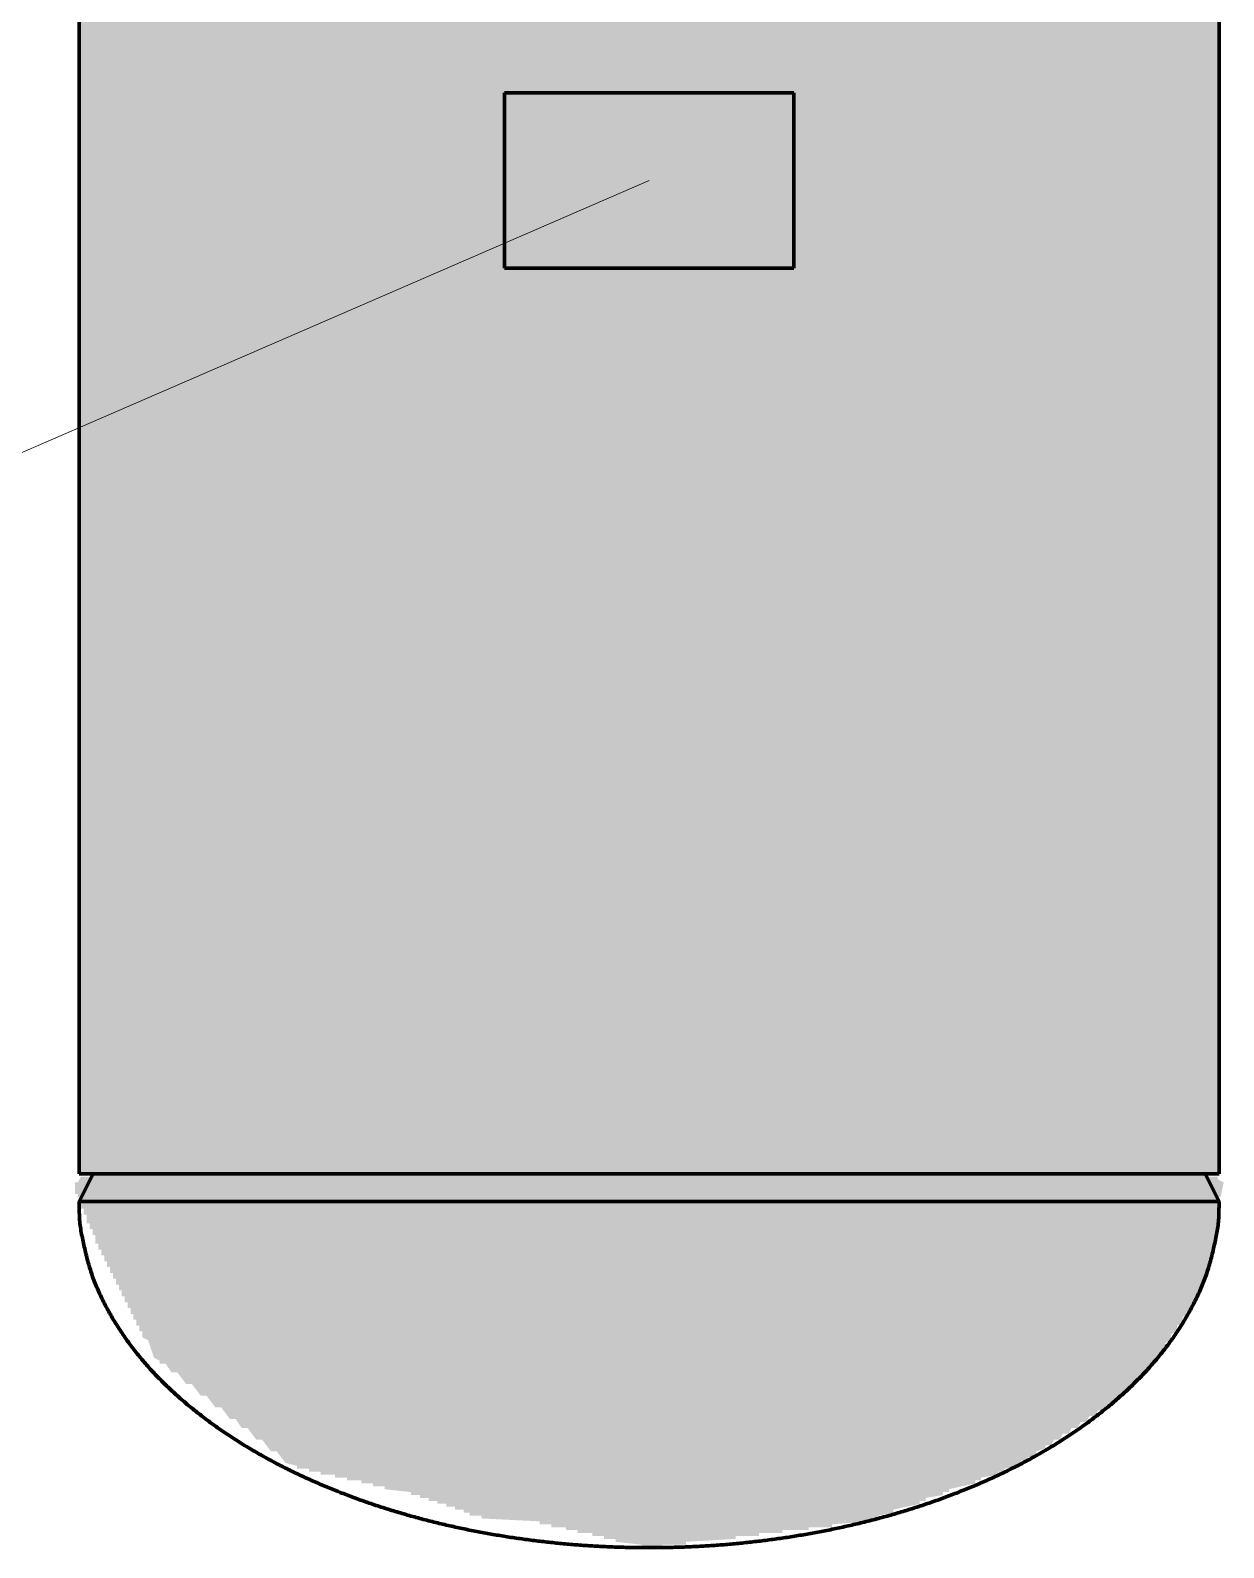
# Model space of a CAD drawing. Header units: millimetres. Extents: x 0 to 1554, y 0 to 420.
# Drawn here: x 1199.8 to 1240.7, y 78 to 129.9 of the extents above; entities that cross this region are included whole.
import ezdxf

# ---------------------------------------------------------------- set-up
doc = ezdxf.new("R2010")
doc.units = ezdxf.units.MM
for name, color, linetype, lineweight in [('01-VISIBLE', 7, 'CONTINUOUS', 70), ('08-FINA', 5, 'CONTINUOUS', 18), ('13-GRAFICA', 30, 'CONTINUOUS', 18)]:
    doc.layers.add(name, color=color, linetype=linetype, lineweight=lineweight)

msp = doc.modelspace()

# ---------------------------------------------------------------- hatches: boundary and pattern name
at = {"layer": '08-FINA'}
h = msp.add_hatch(color=7, dxfattribs=at)
h.dxf.hatch_style = 1
h.paths.add_polyline_path([(1221, 124.79), (1218.548, 124.161), (1218.866, 123.427)])
at = {"layer": '13-GRAFICA', "true_color": 0xb21820}
h = msp.add_hatch(color=7, dxfattribs=at)
h.dxf.hatch_style = 1
h.paths.add_polyline_path([(1201.457, 158.8), (1216.057, 158.8), (1216.057, 127.8), (1216.057, 121.8), (1216.057, 90.8), (1201.457, 90.8)])
h = msp.add_hatch(color=7, dxfattribs=at)
h.dxf.hatch_style = 1
h.paths.add_polyline_path([(1225.957, 158.8), (1225.957, 127.8), (1221.158, 127.8), (1221.158, 158.7), (1220.858, 158.7), (1220.858, 127.8), (1216.057, 127.8), (1216.057, 158.8)])
h = msp.add_hatch(color=7, dxfattribs=at)
h.dxf.hatch_style = 1
h.paths.add_polyline_path([(1221.158, 158.7), (1221.158, 127.8), (1220.858, 127.8), (1220.858, 158.7)])
h = msp.add_hatch(color=7, dxfattribs=at)
h.dxf.hatch_style = 1
h.paths.add_polyline_path([(1240.457, 158.8), (1240.457, 90.8), (1225.957, 90.8), (1225.957, 121.8), (1225.957, 127.8), (1225.957, 158.8)])
at = {"layer": '13-GRAFICA', "true_color": 0xffffff}
h = msp.add_hatch(color=7, dxfattribs=at)
h.dxf.hatch_style = 1
h.paths.add_polyline_path([(1216.057, 121.8), (1216.057, 127.8), (1225.957, 127.8), (1225.957, 121.8)])
at = {"layer": '13-GRAFICA', "true_color": 0xc81e2d}
h = msp.add_hatch(color=7, dxfattribs=at)
h.dxf.hatch_style = 1
h.paths.add_polyline_path([(1225.957, 126.9), (1216.057, 126.9), (1216.057, 127.8), (1225.957, 127.8)])
at = {"layer": '13-GRAFICA', "true_color": 0xb21820}
h = msp.add_hatch(color=7, dxfattribs=at)
h.dxf.hatch_style = 1
h.paths.add_polyline_path([(1216.057, 90.8), (1216.057, 121.8), (1220.858, 121.8), (1220.858, 90.9), (1221.158, 90.9), (1221.158, 121.8), (1225.957, 121.8), (1225.957, 90.8)])
h = msp.add_hatch(color=7, dxfattribs=at)
h.dxf.hatch_style = 1
h.paths.add_polyline_path([(1221.158, 121.8), (1221.158, 90.9), (1220.858, 90.9), (1220.858, 121.8)])
h = msp.add_hatch(color=7, dxfattribs=at)
h.dxf.hatch_style = 1
h.paths.add_polyline_path([(1201.457, 90.1), (1201.358, 90.1), (1201.358, 90.5), (1201.457, 90.5), (1201.557, 90.7), (1240.457, 90.7), (1240.457, 90.6), (1240.658, 90.5), (1240.557, 90), (1201.457, 90)])
h = msp.add_hatch(color=7, dxfattribs=at)
h.dxf.hatch_style = 1
h.paths.add_polyline_path([(1240.057, 90.8), (1240.057, 90.7), (1201.957, 90.7), (1201.957, 90.8)])
h = msp.add_hatch(color=7, dxfattribs=at)
h.dxf.hatch_style = 1
h.paths.add_polyline_path([(1219.858, 78.2), (1219.858, 78.3), (1219.457, 78.3), (1219.457, 78.4), (1219.057, 78.4), (1219.057, 78.5), (1218.557, 78.5), (1218.557, 78.6), (1218.158, 78.6), (1218.158, 78.7), (1217.658, 78.7), (1217.658, 78.8), (1217.257, 78.8), (1217.257, 78.9), (1215.257, 79), (1215.257, 79.1), (1214.858, 79.1), (1214.858, 79.2), (1214.658, 79.2), (1214.658, 79.3), (1214.358, 79.3), (1214.358, 79.4), (1214.057, 79.4), (1214.057, 79.5), (1213.757, 79.5), (1213.757, 79.6), (1213.457, 79.6), (1213.457, 79.7), (1213.158, 79.7), (1213.158, 79.8), (1212.858, 79.8), (1212.858, 79.9), (1211.957, 80), (1211.957, 80.1), (1211.557, 80.1), (1211.557, 80.2), (1211.158, 80.2), (1211.158, 80.3), (1210.658, 80.3), (1210.658, 80.4), (1210.257, 80.4), (1210.257, 80.5), (1209.757, 80.5), (1209.757, 80.6), (1209.358, 80.6), (1209.358, 80.7), (1208.957, 80.7), (1208.957, 80.8), (1208.557, 80.9), (1208.257, 81.3), (1208.057, 81.3), (1207.757, 81.7), (1207.557, 81.7), (1207.257, 82.1), (1207.057, 82.1), (1206.858, 82.4), (1206.658, 82.4), (1206.358, 82.8), (1206.158, 82.8), (1205.858, 83.2), (1205.658, 83.2), (1205.358, 83.6), (1205.158, 83.6), (1204.858, 84), (1204.658, 84), (1204.457, 84.3), (1204.257, 84.3), (1204.257, 84.4), (1204.057, 84.5), (1203.858, 85.1), (1203.658, 85.2), (1203.658, 85.4), (1203.557, 85.4), (1203.557, 85.6), (1203.457, 85.6), (1203.457, 85.8), (1203.358, 85.8), (1203.358, 86), (1203.257, 86), (1203.257, 86.2), (1203.158, 86.2), (1203.158, 86.4), (1203.057, 86.4), (1203.057, 86.6), (1202.957, 86.6), (1202.957, 86.8), (1202.858, 86.8), (1202.858, 87), (1202.757, 87), (1202.757, 87.2), (1202.658, 87.2), (1202.658, 87.4), (1202.557, 87.4), (1202.557, 87.6), (1202.457, 87.6), (1202.457, 87.8), (1202.358, 87.8), (1202.358, 88), (1202.257, 88), (1202.257, 88.2), (1202.158, 88.2), (1202.158, 88.4), (1202.057, 88.4), (1202.057, 88.7), (1201.957, 88.7), (1201.957, 88.9), (1201.858, 88.9), (1201.858, 89.1), (1201.757, 89.1), (1201.757, 89.4), (1201.658, 89.4), (1201.658, 89.6), (1201.557, 89.6), (1201.457, 89.9), (1201.557, 89.9), (1201.557, 90), (1240.457, 90), (1240.457, 88.7), (1240.358, 88.7), (1240.358, 88.2), (1240.257, 88.2), (1240.257, 87.9), (1240.158, 87.9), (1239.957, 87), (1239.858, 87), (1239.858, 86.8), (1239.757, 86.8), (1239.658, 86.3), (1239.457, 86.2), (1239.457, 86), (1239.257, 85.9), (1239.257, 85.7), (1239.057, 85.6), (1239.057, 85.4), (1238.858, 85.3), (1238.858, 85.1), (1238.658, 85), (1238.658, 84.8), (1238.457, 84.7), (1238.457, 84.5), (1238.358, 84.5), (1236.858, 82.9), (1236.658, 82.9), (1236.557, 82.7), (1236.358, 82.7), (1236.257, 82.5), (1236.057, 82.5), (1235.957, 82.3), (1235.757, 82.3), (1235.658, 82.1), (1235.457, 82.1), (1235.358, 81.9), (1235.158, 81.9), (1235.057, 81.7), (1234.858, 81.7), (1234.757, 81.5), (1234.557, 81.5), (1234.557, 81.4), (1234.257, 81.3), (1234.158, 81.1), (1233.957, 81.1), (1233.957, 81), (1233.757, 81), (1233.658, 80.8), (1233.158, 80.7), (1233.158, 80.6), (1232.957, 80.6), (1232.957, 80.5), (1232.358, 80.4), (1232.358, 80.3), (1232.158, 80.3), (1232.158, 80.2), (1231.257, 80), (1231.257, 79.9), (1231.057, 79.9), (1231.057, 79.8), (1230.457, 79.7), (1230.457, 79.6), (1230.257, 79.6), (1230.257, 79.5), (1229.358, 79.3), (1229.358, 79.2), (1228.858, 79.1), (1228.858, 79), (1228.557, 79), (1228.557, 78.9), (1227.257, 78.8), (1227.257, 78.7), (1226.457, 78.7), (1226.457, 78.6), (1225.557, 78.6), (1225.557, 78.5), (1224.757, 78.5), (1224.757, 78.4), (1223.957, 78.4), (1223.957, 78.3), (1222.257, 78.2), (1222.257, 78.1), (1221.457, 78.1), (1221.457, 78), (1220.757, 78), (1220.757, 78.1)])

# ---------------------------------------------------------------- linework, layer by layer
at = {"layer": '01-VISIBLE'}
for p, q in [((1201.5, 90.79), (1201.5, 158.79)), ((1240.5, 90.79), (1240.5, 158.79)), ((1216.047, 121.79), (1216.047, 127.79)), ((1225.953, 121.79), (1225.953, 127.79)), ((1201.975, 90.79), (1201.5, 89.84)), ((1240.5, 89.84), (1240.025, 90.79))]:
    msp.add_line(p, q, dxfattribs=at)
for points in [[(1216.047, 127.79), (1216.087, 127.79), (1216.127, 127.79), (1216.167, 127.79), (1216.207, 127.79), (1216.248, 127.79), (1216.288, 127.79), (1216.328, 127.79), (1216.368, 127.79), (1216.408, 127.79), (1216.448, 127.79), (1216.488, 127.79), (1216.528, 127.79), (1216.568, 127.79), (1216.608, 127.79), (1216.649, 127.79), (1216.689, 127.79), (1216.729, 127.79), (1216.769, 127.79), (1216.809, 127.79), (1216.849, 127.79), (1216.889, 127.79), (1216.929, 127.79), (1216.969, 127.79), (1217.01, 127.79), (1217.05, 127.79), (1217.09, 127.79), (1217.13, 127.79), (1217.17, 127.79), (1217.21, 127.79), (1217.25, 127.79), (1217.29, 127.79), (1217.33, 127.79), (1217.37, 127.79), (1217.411, 127.79), (1217.451, 127.79), (1217.491, 127.79), (1217.531, 127.79), (1217.571, 127.79), (1217.611, 127.79), (1217.651, 127.79), (1217.691, 127.79), (1217.731, 127.79), (1217.772, 127.79), (1217.812, 127.79), (1217.852, 127.79), (1217.892, 127.79), (1217.932, 127.79), (1217.972, 127.79), (1218.012, 127.79), (1218.052, 127.79), (1218.092, 127.79), (1218.132, 127.79), (1218.173, 127.79), (1218.213, 127.79), (1218.253, 127.79), (1218.293, 127.79), (1218.333, 127.79), (1218.373, 127.79), (1218.413, 127.79), (1218.453, 127.79), (1218.493, 127.79), (1218.534, 127.79), (1218.574, 127.79), (1218.614, 127.79), (1218.654, 127.79), (1218.694, 127.79), (1218.734, 127.79), (1218.774, 127.79), (1218.814, 127.79), (1218.854, 127.79), (1218.894, 127.79), (1218.935, 127.79), (1218.975, 127.79), (1219.015, 127.79), (1219.055, 127.79), (1219.095, 127.79), (1219.135, 127.79), (1219.175, 127.79), (1219.215, 127.79), (1219.255, 127.79), (1219.296, 127.79), (1219.336, 127.79), (1219.376, 127.79), (1219.416, 127.79), (1219.456, 127.79), (1219.496, 127.79), (1219.536, 127.79), (1219.576, 127.79), (1219.616, 127.79), (1219.656, 127.79), (1219.697, 127.79), (1219.737, 127.79), (1219.777, 127.79), (1219.817, 127.79), (1219.857, 127.79), (1219.897, 127.79), (1219.937, 127.79), (1219.977, 127.79), (1220.017, 127.79), (1220.058, 127.79), (1220.098, 127.79), (1220.138, 127.79), (1220.178, 127.79), (1220.218, 127.79), (1220.258, 127.79), (1220.298, 127.79), (1220.338, 127.79), (1220.378, 127.79), (1220.418, 127.79), (1220.459, 127.79), (1220.499, 127.79), (1220.539, 127.79), (1220.579, 127.79), (1220.619, 127.79), (1220.659, 127.79), (1220.699, 127.79), (1220.739, 127.79), (1220.779, 127.79), (1220.82, 127.79), (1220.86, 127.79), (1220.9, 127.79), (1220.94, 127.79), (1220.98, 127.79), (1221.02, 127.79), (1221.06, 127.79), (1221.1, 127.79), (1221.14, 127.79), (1221.18, 127.79), (1221.221, 127.79), (1221.261, 127.79), (1221.301, 127.79), (1221.341, 127.79), (1221.381, 127.79), (1221.421, 127.79), (1221.461, 127.79), (1221.501, 127.79), (1221.541, 127.79), (1221.582, 127.79), (1221.622, 127.79), (1221.662, 127.79), (1221.702, 127.79), (1221.742, 127.79), (1221.782, 127.79), (1221.822, 127.79), (1221.862, 127.79), (1221.902, 127.79), (1221.942, 127.79), (1221.983, 127.79), (1222.023, 127.79), (1222.063, 127.79), (1222.103, 127.79), (1222.143, 127.79), (1222.183, 127.79), (1222.223, 127.79), (1222.263, 127.79), (1222.303, 127.79), (1222.344, 127.79), (1222.384, 127.79), (1222.424, 127.79), (1222.464, 127.79), (1222.504, 127.79), (1222.544, 127.79), (1222.584, 127.79), (1222.624, 127.79), (1222.664, 127.79), (1222.704, 127.79), (1222.745, 127.79), (1222.785, 127.79), (1222.825, 127.79), (1222.865, 127.79), (1222.905, 127.79), (1222.945, 127.79), (1222.985, 127.79), (1223.025, 127.79), (1223.065, 127.79), (1223.106, 127.79), (1223.146, 127.79), (1223.186, 127.79), (1223.226, 127.79), (1223.266, 127.79), (1223.306, 127.79), (1223.346, 127.79), (1223.386, 127.79), (1223.426, 127.79), (1223.466, 127.79), (1223.507, 127.79), (1223.547, 127.79), (1223.587, 127.79), (1223.627, 127.79), (1223.667, 127.79), (1223.707, 127.79), (1223.747, 127.79), (1223.787, 127.79), (1223.827, 127.79), (1223.868, 127.79), (1223.908, 127.79), (1223.948, 127.79), (1223.988, 127.79), (1224.028, 127.79), (1224.068, 127.79), (1224.108, 127.79), (1224.148, 127.79), (1224.188, 127.79), (1224.228, 127.79), (1224.269, 127.79), (1224.309, 127.79), (1224.349, 127.79), (1224.389, 127.79), (1224.429, 127.79), (1224.469, 127.79), (1224.509, 127.79), (1224.549, 127.79), (1224.589, 127.79), (1224.63, 127.79), (1224.67, 127.79), (1224.71, 127.79), (1224.75, 127.79), (1224.79, 127.79), (1224.83, 127.79), (1224.87, 127.79), (1224.91, 127.79), (1224.95, 127.79), (1224.99, 127.79), (1225.031, 127.79), (1225.071, 127.79), (1225.111, 127.79), (1225.151, 127.79), (1225.191, 127.79), (1225.231, 127.79), (1225.271, 127.79), (1225.311, 127.79), (1225.351, 127.79), (1225.392, 127.79), (1225.432, 127.79), (1225.472, 127.79), (1225.512, 127.79), (1225.552, 127.79), (1225.592, 127.79), (1225.632, 127.79), (1225.672, 127.79), (1225.712, 127.79), (1225.752, 127.79), (1225.793, 127.79), (1225.833, 127.79), (1225.873, 127.79), (1225.913, 127.79), (1225.953, 127.79)], [(1216.047, 121.79), (1216.087, 121.79), (1216.127, 121.79), (1216.167, 121.79), (1216.207, 121.79), (1216.248, 121.79), (1216.288, 121.79), (1216.328, 121.79), (1216.368, 121.79), (1216.408, 121.79), (1216.448, 121.79), (1216.488, 121.79), (1216.528, 121.79), (1216.568, 121.79), (1216.608, 121.79), (1216.649, 121.79), (1216.689, 121.79), (1216.729, 121.79), (1216.769, 121.79), (1216.809, 121.79), (1216.849, 121.79), (1216.889, 121.79), (1216.929, 121.79), (1216.969, 121.79), (1217.01, 121.79), (1217.05, 121.79), (1217.09, 121.79), (1217.13, 121.79), (1217.17, 121.79), (1217.21, 121.79), (1217.25, 121.79), (1217.29, 121.79), (1217.33, 121.79), (1217.37, 121.79), (1217.411, 121.79), (1217.451, 121.79), (1217.491, 121.79), (1217.531, 121.79), (1217.571, 121.79), (1217.611, 121.79), (1217.651, 121.79), (1217.691, 121.79), (1217.731, 121.79), (1217.772, 121.79), (1217.812, 121.79), (1217.852, 121.79), (1217.892, 121.79), (1217.932, 121.79), (1217.972, 121.79), (1218.012, 121.79), (1218.052, 121.79), (1218.092, 121.79), (1218.132, 121.79), (1218.173, 121.79), (1218.213, 121.79), (1218.253, 121.79), (1218.293, 121.79), (1218.333, 121.79), (1218.373, 121.79), (1218.413, 121.79), (1218.453, 121.79), (1218.493, 121.79), (1218.534, 121.79), (1218.574, 121.79), (1218.614, 121.79), (1218.654, 121.79), (1218.694, 121.79), (1218.734, 121.79), (1218.774, 121.79), (1218.814, 121.79), (1218.854, 121.79), (1218.894, 121.79), (1218.935, 121.79), (1218.975, 121.79), (1219.015, 121.79), (1219.055, 121.79), (1219.095, 121.79), (1219.135, 121.79), (1219.175, 121.79), (1219.215, 121.79), (1219.255, 121.79), (1219.296, 121.79), (1219.336, 121.79), (1219.376, 121.79), (1219.416, 121.79), (1219.456, 121.79), (1219.496, 121.79), (1219.536, 121.79), (1219.576, 121.79), (1219.616, 121.79), (1219.656, 121.79), (1219.697, 121.79), (1219.737, 121.79), (1219.777, 121.79), (1219.817, 121.79), (1219.857, 121.79), (1219.897, 121.79), (1219.937, 121.79), (1219.977, 121.79), (1220.017, 121.79), (1220.058, 121.79), (1220.098, 121.79), (1220.138, 121.79), (1220.178, 121.79), (1220.218, 121.79), (1220.258, 121.79), (1220.298, 121.79), (1220.338, 121.79), (1220.378, 121.79), (1220.418, 121.79), (1220.459, 121.79), (1220.499, 121.79), (1220.539, 121.79), (1220.579, 121.79), (1220.619, 121.79), (1220.659, 121.79), (1220.699, 121.79), (1220.739, 121.79), (1220.779, 121.79), (1220.82, 121.79), (1220.86, 121.79), (1220.9, 121.79), (1220.94, 121.79), (1220.98, 121.79), (1221.02, 121.79), (1221.06, 121.79), (1221.1, 121.79), (1221.14, 121.79), (1221.18, 121.79), (1221.221, 121.79), (1221.261, 121.79), (1221.301, 121.79), (1221.341, 121.79), (1221.381, 121.79), (1221.421, 121.79), (1221.461, 121.79), (1221.501, 121.79), (1221.541, 121.79), (1221.582, 121.79), (1221.622, 121.79), (1221.662, 121.79), (1221.702, 121.79), (1221.742, 121.79), (1221.782, 121.79), (1221.822, 121.79), (1221.862, 121.79), (1221.902, 121.79), (1221.942, 121.79), (1221.983, 121.79), (1222.023, 121.79), (1222.063, 121.79), (1222.103, 121.79), (1222.143, 121.79), (1222.183, 121.79), (1222.223, 121.79), (1222.263, 121.79), (1222.303, 121.79), (1222.344, 121.79), (1222.384, 121.79), (1222.424, 121.79), (1222.464, 121.79), (1222.504, 121.79), (1222.544, 121.79), (1222.584, 121.79), (1222.624, 121.79), (1222.664, 121.79), (1222.704, 121.79), (1222.745, 121.79), (1222.785, 121.79), (1222.825, 121.79), (1222.865, 121.79), (1222.905, 121.79), (1222.945, 121.79), (1222.985, 121.79), (1223.025, 121.79), (1223.065, 121.79), (1223.106, 121.79), (1223.146, 121.79), (1223.186, 121.79), (1223.226, 121.79), (1223.266, 121.79), (1223.306, 121.79), (1223.346, 121.79), (1223.386, 121.79), (1223.426, 121.79), (1223.466, 121.79), (1223.507, 121.79), (1223.547, 121.79), (1223.587, 121.79), (1223.627, 121.79), (1223.667, 121.79), (1223.707, 121.79), (1223.747, 121.79), (1223.787, 121.79), (1223.827, 121.79), (1223.868, 121.79), (1223.908, 121.79), (1223.948, 121.79), (1223.988, 121.79), (1224.028, 121.79), (1224.068, 121.79), (1224.108, 121.79), (1224.148, 121.79), (1224.188, 121.79), (1224.228, 121.79), (1224.269, 121.79), (1224.309, 121.79), (1224.349, 121.79), (1224.389, 121.79), (1224.429, 121.79), (1224.469, 121.79), (1224.509, 121.79), (1224.549, 121.79), (1224.589, 121.79), (1224.63, 121.79), (1224.67, 121.79), (1224.71, 121.79), (1224.75, 121.79), (1224.79, 121.79), (1224.83, 121.79), (1224.87, 121.79), (1224.91, 121.79), (1224.95, 121.79), (1224.99, 121.79), (1225.031, 121.79), (1225.071, 121.79), (1225.111, 121.79), (1225.151, 121.79), (1225.191, 121.79), (1225.231, 121.79), (1225.271, 121.79), (1225.311, 121.79), (1225.351, 121.79), (1225.392, 121.79), (1225.432, 121.79), (1225.472, 121.79), (1225.512, 121.79), (1225.552, 121.79), (1225.592, 121.79), (1225.632, 121.79), (1225.672, 121.79), (1225.712, 121.79), (1225.752, 121.79), (1225.793, 121.79), (1225.833, 121.79), (1225.873, 121.79), (1225.913, 121.79), (1225.953, 121.79)], [(1201.5, 90.79), (1201.598, 90.79), (1201.695, 90.79), (1201.793, 90.79), (1201.89, 90.79), (1201.987, 90.79), (1202.085, 90.79), (1202.182, 90.79), (1202.28, 90.79), (1202.378, 90.79), (1202.475, 90.79), (1202.572, 90.79), (1202.67, 90.79), (1202.767, 90.79), (1202.865, 90.79), (1202.963, 90.79), (1203.06, 90.79), (1203.158, 90.79), (1203.255, 90.79), (1203.352, 90.79), (1203.45, 90.79), (1203.547, 90.79), (1203.645, 90.79), (1203.743, 90.79), (1203.84, 90.79), (1203.938, 90.79), (1204.035, 90.79), (1204.132, 90.79), (1204.23, 90.79), (1204.328, 90.79), (1204.425, 90.79), (1204.523, 90.79), (1204.62, 90.79), (1204.717, 90.79), (1204.815, 90.79), (1204.912, 90.79), (1205.01, 90.79), (1205.108, 90.79), (1205.205, 90.79), (1205.303, 90.79), (1205.4, 90.79), (1205.497, 90.79), (1205.595, 90.79), (1205.693, 90.79), (1205.79, 90.79), (1205.888, 90.79), (1205.985, 90.79), (1206.082, 90.79), (1206.18, 90.79), (1206.277, 90.79), (1206.375, 90.79), (1206.473, 90.79), (1206.57, 90.79), (1206.668, 90.79), (1206.765, 90.79), (1206.862, 90.79), (1206.96, 90.79), (1207.057, 90.79), (1207.155, 90.79), (1207.253, 90.79), (1207.35, 90.79), (1207.447, 90.79), (1207.545, 90.79), (1207.642, 90.79), (1207.74, 90.79), (1207.838, 90.79), (1207.935, 90.79), (1208.033, 90.79), (1208.13, 90.79), (1208.227, 90.79), (1208.325, 90.79), (1208.422, 90.79), (1208.52, 90.79), (1208.618, 90.79), (1208.715, 90.79), (1208.812, 90.79), (1208.91, 90.79), (1209.007, 90.79), (1209.105, 90.79), (1209.203, 90.79), (1209.3, 90.79), (1209.398, 90.79), (1209.495, 90.79), (1209.592, 90.79), (1209.69, 90.79), (1209.787, 90.79), (1209.885, 90.79), (1209.983, 90.79), (1210.08, 90.79), (1210.178, 90.79), (1210.275, 90.79), (1210.372, 90.79), (1210.47, 90.79), (1210.568, 90.79), (1210.665, 90.79), (1210.763, 90.79), (1210.86, 90.79), (1210.957, 90.79), (1211.055, 90.79), (1211.152, 90.79), (1211.25, 90.79), (1211.348, 90.79), (1211.445, 90.79), (1211.543, 90.79), (1211.64, 90.79), (1211.737, 90.79), (1211.835, 90.79), (1211.932, 90.79), (1212.03, 90.79), (1212.128, 90.79), (1212.225, 90.79), (1212.322, 90.79), (1212.42, 90.79), (1212.517, 90.79), (1212.615, 90.79), (1212.713, 90.79), (1212.81, 90.79), (1212.908, 90.79), (1213.005, 90.79), (1213.102, 90.79), (1213.2, 90.79), (1213.297, 90.79), (1213.395, 90.79), (1213.493, 90.79), (1213.59, 90.79), (1213.688, 90.79), (1213.785, 90.79), (1213.882, 90.79), (1213.98, 90.79), (1214.078, 90.79), (1214.175, 90.79), (1214.273, 90.79), (1214.37, 90.79), (1214.467, 90.79), (1214.565, 90.79), (1214.662, 90.79), (1214.76, 90.79), (1214.858, 90.79), (1214.955, 90.79), (1215.053, 90.79), (1215.15, 90.79), (1215.247, 90.79), (1215.345, 90.79), (1215.443, 90.79), (1215.54, 90.79), (1215.638, 90.79), (1215.735, 90.79), (1215.832, 90.79), (1215.93, 90.79), (1216.027, 90.79), (1216.125, 90.79), (1216.223, 90.79), (1216.32, 90.79), (1216.418, 90.79), (1216.515, 90.79), (1216.612, 90.79), (1216.71, 90.79), (1216.807, 90.79), (1216.905, 90.79), (1217.003, 90.79), (1217.1, 90.79), (1217.197, 90.79), (1217.295, 90.79), (1217.392, 90.79), (1217.49, 90.79), (1217.588, 90.79), (1217.685, 90.79), (1217.783, 90.79), (1217.88, 90.79), (1217.977, 90.79), (1218.075, 90.79), (1218.172, 90.79), (1218.27, 90.79), (1218.368, 90.79), (1218.465, 90.79), (1218.562, 90.79), (1218.66, 90.79), (1218.757, 90.79), (1218.855, 90.79), (1218.953, 90.79), (1219.05, 90.79), (1219.148, 90.79), (1219.245, 90.79), (1219.342, 90.79), (1219.44, 90.79), (1219.537, 90.79), (1219.635, 90.79), (1219.733, 90.79), (1219.83, 90.79), (1219.928, 90.79), (1220.025, 90.79), (1220.122, 90.79), (1220.22, 90.79), (1220.318, 90.79), (1220.415, 90.79), (1220.513, 90.79), (1220.61, 90.79), (1220.707, 90.79), (1220.805, 90.79), (1220.902, 90.79), (1221, 90.79), (1221.098, 90.79), (1221.195, 90.79), (1221.293, 90.79), (1221.39, 90.79), (1221.487, 90.79), (1221.585, 90.79), (1221.682, 90.79), (1221.78, 90.79), (1221.878, 90.79), (1221.975, 90.79), (1222.072, 90.79), (1222.17, 90.79), (1222.267, 90.79), (1222.365, 90.79), (1222.463, 90.79), (1222.56, 90.79), (1222.658, 90.79), (1222.755, 90.79), (1222.852, 90.79), (1222.95, 90.79), (1223.047, 90.79), (1223.145, 90.79), (1223.243, 90.79), (1223.34, 90.79), (1223.438, 90.79), (1223.535, 90.79), (1223.632, 90.79), (1223.73, 90.79), (1223.828, 90.79), (1223.925, 90.79), (1224.023, 90.79), (1224.12, 90.79), (1224.217, 90.79), (1224.315, 90.79), (1224.412, 90.79), (1224.51, 90.79), (1224.608, 90.79), (1224.705, 90.79), (1224.803, 90.79), (1224.9, 90.79), (1224.997, 90.79), (1225.095, 90.79), (1225.193, 90.79), (1225.29, 90.79), (1225.388, 90.79), (1225.485, 90.79), (1225.582, 90.79), (1225.68, 90.79), (1225.777, 90.79), (1225.875, 90.79), (1225.973, 90.79), (1226.07, 90.79), (1226.168, 90.79), (1226.265, 90.79), (1226.362, 90.79), (1226.46, 90.79), (1226.557, 90.79), (1226.655, 90.79), (1226.753, 90.79), (1226.85, 90.79), (1226.947, 90.79), (1227.045, 90.79), (1227.142, 90.79), (1227.24, 90.79), (1227.338, 90.79), (1227.435, 90.79), (1227.533, 90.79), (1227.63, 90.79), (1227.727, 90.79), (1227.825, 90.79), (1227.922, 90.79), (1228.02, 90.79), (1228.118, 90.79), (1228.215, 90.79), (1228.312, 90.79), (1228.41, 90.79), (1228.507, 90.79), (1228.605, 90.79), (1228.703, 90.79), (1228.8, 90.79), (1228.898, 90.79), (1228.995, 90.79), (1229.092, 90.79), (1229.19, 90.79), (1229.287, 90.79), (1229.385, 90.79), (1229.483, 90.79), (1229.58, 90.79), (1229.678, 90.79), (1229.775, 90.79), (1229.872, 90.79), (1229.97, 90.79), (1230.067, 90.79), (1230.165, 90.79), (1230.263, 90.79), (1230.36, 90.79), (1230.457, 90.79), (1230.555, 90.79), (1230.652, 90.79), (1230.75, 90.79), (1230.848, 90.79), (1230.945, 90.79), (1231.043, 90.79), (1231.14, 90.79), (1231.237, 90.79), (1231.335, 90.79), (1231.432, 90.79), (1231.53, 90.79), (1231.628, 90.79), (1231.725, 90.79), (1231.822, 90.79), (1231.92, 90.79), (1232.017, 90.79), (1232.115, 90.79), (1232.213, 90.79), (1232.31, 90.79), (1232.408, 90.79), (1232.505, 90.79), (1232.602, 90.79), (1232.7, 90.79), (1232.797, 90.79), (1232.895, 90.79), (1232.993, 90.79), (1233.09, 90.79), (1233.188, 90.79), (1233.285, 90.79), (1233.382, 90.79), (1233.48, 90.79), (1233.578, 90.79), (1233.675, 90.79), (1233.773, 90.79), (1233.87, 90.79), (1233.967, 90.79), (1234.065, 90.79), (1234.162, 90.79), (1234.26, 90.79), (1234.358, 90.79), (1234.455, 90.79), (1234.553, 90.79), (1234.65, 90.79), (1234.747, 90.79), (1234.845, 90.79), (1234.943, 90.79), (1235.04, 90.79), (1235.138, 90.79), (1235.235, 90.79), (1235.332, 90.79), (1235.43, 90.79), (1235.527, 90.79), (1235.625, 90.79), (1235.723, 90.79), (1235.82, 90.79), (1235.918, 90.79), (1236.015, 90.79), (1236.112, 90.79), (1236.21, 90.79), (1236.307, 90.79), (1236.405, 90.79), (1236.503, 90.79), (1236.6, 90.79), (1236.697, 90.79), (1236.795, 90.79), (1236.892, 90.79), (1236.99, 90.79), (1237.088, 90.79), (1237.185, 90.79), (1237.283, 90.79), (1237.38, 90.79), (1237.477, 90.79), (1237.575, 90.79), (1237.672, 90.79), (1237.77, 90.79), (1237.868, 90.79), (1237.965, 90.79), (1238.062, 90.79), (1238.16, 90.79), (1238.257, 90.79), (1238.355, 90.79), (1238.453, 90.79), (1238.55, 90.79), (1238.648, 90.79), (1238.745, 90.79), (1238.842, 90.79), (1238.94, 90.79), (1239.037, 90.79), (1239.135, 90.79), (1239.233, 90.79), (1239.33, 90.79), (1239.428, 90.79), (1239.525, 90.79), (1239.622, 90.79), (1239.72, 90.79), (1239.818, 90.79), (1239.915, 90.79), (1240.013, 90.79), (1240.11, 90.79), (1240.207, 90.79), (1240.305, 90.79), (1240.402, 90.79), (1240.5, 90.79)], [(1201.5, 89.84), (1201.598, 89.84), (1201.695, 89.84), (1201.793, 89.84), (1201.89, 89.84), (1201.987, 89.84), (1202.085, 89.84), (1202.182, 89.84), (1202.28, 89.84), (1202.378, 89.84), (1202.475, 89.84), (1202.572, 89.84), (1202.67, 89.84), (1202.767, 89.84), (1202.865, 89.84), (1202.963, 89.84), (1203.06, 89.84), (1203.158, 89.84), (1203.255, 89.84), (1203.352, 89.84), (1203.45, 89.84), (1203.547, 89.84), (1203.645, 89.84), (1203.743, 89.84), (1203.84, 89.84), (1203.938, 89.84), (1204.035, 89.84), (1204.132, 89.84), (1204.23, 89.84), (1204.328, 89.84), (1204.425, 89.84), (1204.523, 89.84), (1204.62, 89.84), (1204.717, 89.84), (1204.815, 89.84), (1204.912, 89.84), (1205.01, 89.84), (1205.108, 89.84), (1205.205, 89.84), (1205.303, 89.84), (1205.4, 89.84), (1205.497, 89.84), (1205.595, 89.84), (1205.693, 89.84), (1205.79, 89.84), (1205.888, 89.84), (1205.985, 89.84), (1206.082, 89.84), (1206.18, 89.84), (1206.277, 89.84), (1206.375, 89.84), (1206.473, 89.84), (1206.57, 89.84), (1206.668, 89.84), (1206.765, 89.84), (1206.862, 89.84), (1206.96, 89.84), (1207.057, 89.84), (1207.155, 89.84), (1207.253, 89.84), (1207.35, 89.84), (1207.447, 89.84), (1207.545, 89.84), (1207.642, 89.84), (1207.74, 89.84), (1207.838, 89.84), (1207.935, 89.84), (1208.033, 89.84), (1208.13, 89.84), (1208.227, 89.84), (1208.325, 89.84), (1208.422, 89.84), (1208.52, 89.84), (1208.618, 89.84), (1208.715, 89.84), (1208.812, 89.84), (1208.91, 89.84), (1209.007, 89.84), (1209.105, 89.84), (1209.203, 89.84), (1209.3, 89.84), (1209.398, 89.84), (1209.495, 89.84), (1209.592, 89.84), (1209.69, 89.84), (1209.787, 89.84), (1209.885, 89.84), (1209.983, 89.84), (1210.08, 89.84), (1210.178, 89.84), (1210.275, 89.84), (1210.372, 89.84), (1210.47, 89.84), (1210.568, 89.84), (1210.665, 89.84), (1210.763, 89.84), (1210.86, 89.84), (1210.957, 89.84), (1211.055, 89.84), (1211.152, 89.84), (1211.25, 89.84), (1211.348, 89.84), (1211.445, 89.84), (1211.543, 89.84), (1211.64, 89.84), (1211.737, 89.84), (1211.835, 89.84), (1211.932, 89.84), (1212.03, 89.84), (1212.128, 89.84), (1212.225, 89.84), (1212.322, 89.84), (1212.42, 89.84), (1212.517, 89.84), (1212.615, 89.84), (1212.713, 89.84), (1212.81, 89.84), (1212.908, 89.84), (1213.005, 89.84), (1213.102, 89.84), (1213.2, 89.84), (1213.297, 89.84), (1213.395, 89.84), (1213.493, 89.84), (1213.59, 89.84), (1213.688, 89.84), (1213.785, 89.84), (1213.882, 89.84), (1213.98, 89.84), (1214.078, 89.84), (1214.175, 89.84), (1214.273, 89.84), (1214.37, 89.84), (1214.467, 89.84), (1214.565, 89.84), (1214.662, 89.84), (1214.76, 89.84), (1214.858, 89.84), (1214.955, 89.84), (1215.053, 89.84), (1215.15, 89.84), (1215.247, 89.84), (1215.345, 89.84), (1215.443, 89.84), (1215.54, 89.84), (1215.638, 89.84), (1215.735, 89.84), (1215.832, 89.84), (1215.93, 89.84), (1216.027, 89.84), (1216.125, 89.84), (1216.223, 89.84), (1216.32, 89.84), (1216.418, 89.84), (1216.515, 89.84), (1216.612, 89.84), (1216.71, 89.84), (1216.807, 89.84), (1216.905, 89.84), (1217.003, 89.84), (1217.1, 89.84), (1217.197, 89.84), (1217.295, 89.84), (1217.392, 89.84), (1217.49, 89.84), (1217.588, 89.84), (1217.685, 89.84), (1217.783, 89.84), (1217.88, 89.84), (1217.977, 89.84), (1218.075, 89.84), (1218.172, 89.84), (1218.27, 89.84), (1218.368, 89.84), (1218.465, 89.84), (1218.562, 89.84), (1218.66, 89.84), (1218.757, 89.84), (1218.855, 89.84), (1218.953, 89.84), (1219.05, 89.84), (1219.148, 89.84), (1219.245, 89.84), (1219.342, 89.84), (1219.44, 89.84), (1219.537, 89.84), (1219.635, 89.84), (1219.733, 89.84), (1219.83, 89.84), (1219.928, 89.84), (1220.025, 89.84), (1220.122, 89.84), (1220.22, 89.84), (1220.318, 89.84), (1220.415, 89.84), (1220.513, 89.84), (1220.61, 89.84), (1220.707, 89.84), (1220.805, 89.84), (1220.902, 89.84), (1221, 89.84), (1221.098, 89.84), (1221.195, 89.84), (1221.293, 89.84), (1221.39, 89.84), (1221.487, 89.84), (1221.585, 89.84), (1221.682, 89.84), (1221.78, 89.84), (1221.878, 89.84), (1221.975, 89.84), (1222.072, 89.84), (1222.17, 89.84), (1222.267, 89.84), (1222.365, 89.84), (1222.463, 89.84), (1222.56, 89.84), (1222.658, 89.84), (1222.755, 89.84), (1222.852, 89.84), (1222.95, 89.84), (1223.047, 89.84), (1223.145, 89.84), (1223.243, 89.84), (1223.34, 89.84), (1223.438, 89.84), (1223.535, 89.84), (1223.632, 89.84), (1223.73, 89.84), (1223.828, 89.84), (1223.925, 89.84), (1224.023, 89.84), (1224.12, 89.84), (1224.217, 89.84), (1224.315, 89.84), (1224.412, 89.84), (1224.51, 89.84), (1224.608, 89.84), (1224.705, 89.84), (1224.803, 89.84), (1224.9, 89.84), (1224.997, 89.84), (1225.095, 89.84), (1225.193, 89.84), (1225.29, 89.84), (1225.388, 89.84), (1225.485, 89.84), (1225.582, 89.84), (1225.68, 89.84), (1225.777, 89.84), (1225.875, 89.84), (1225.973, 89.84), (1226.07, 89.84), (1226.168, 89.84), (1226.265, 89.84), (1226.362, 89.84), (1226.46, 89.84), (1226.557, 89.84), (1226.655, 89.84), (1226.753, 89.84), (1226.85, 89.84), (1226.947, 89.84), (1227.045, 89.84), (1227.142, 89.84), (1227.24, 89.84), (1227.338, 89.84), (1227.435, 89.84), (1227.533, 89.84), (1227.63, 89.84), (1227.727, 89.84), (1227.825, 89.84), (1227.922, 89.84), (1228.02, 89.84), (1228.118, 89.84), (1228.215, 89.84), (1228.312, 89.84), (1228.41, 89.84), (1228.507, 89.84), (1228.605, 89.84), (1228.703, 89.84), (1228.8, 89.84), (1228.898, 89.84), (1228.995, 89.84), (1229.092, 89.84), (1229.19, 89.84), (1229.287, 89.84), (1229.385, 89.84), (1229.483, 89.84), (1229.58, 89.84), (1229.678, 89.84), (1229.775, 89.84), (1229.872, 89.84), (1229.97, 89.84), (1230.067, 89.84), (1230.165, 89.84), (1230.263, 89.84), (1230.36, 89.84), (1230.457, 89.84), (1230.555, 89.84), (1230.652, 89.84), (1230.75, 89.84), (1230.848, 89.84), (1230.945, 89.84), (1231.043, 89.84), (1231.14, 89.84), (1231.237, 89.84), (1231.335, 89.84), (1231.432, 89.84), (1231.53, 89.84), (1231.628, 89.84), (1231.725, 89.84), (1231.822, 89.84), (1231.92, 89.84), (1232.017, 89.84), (1232.115, 89.84), (1232.213, 89.84), (1232.31, 89.84), (1232.408, 89.84), (1232.505, 89.84), (1232.602, 89.84), (1232.7, 89.84), (1232.797, 89.84), (1232.895, 89.84), (1232.993, 89.84), (1233.09, 89.84), (1233.188, 89.84), (1233.285, 89.84), (1233.382, 89.84), (1233.48, 89.84), (1233.578, 89.84), (1233.675, 89.84), (1233.773, 89.84), (1233.87, 89.84), (1233.967, 89.84), (1234.065, 89.84), (1234.162, 89.84), (1234.26, 89.84), (1234.358, 89.84), (1234.455, 89.84), (1234.553, 89.84), (1234.65, 89.84), (1234.747, 89.84), (1234.845, 89.84), (1234.943, 89.84), (1235.04, 89.84), (1235.138, 89.84), (1235.235, 89.84), (1235.332, 89.84), (1235.43, 89.84), (1235.527, 89.84), (1235.625, 89.84), (1235.723, 89.84), (1235.82, 89.84), (1235.918, 89.84), (1236.015, 89.84), (1236.112, 89.84), (1236.21, 89.84), (1236.307, 89.84), (1236.405, 89.84), (1236.503, 89.84), (1236.6, 89.84), (1236.697, 89.84), (1236.795, 89.84), (1236.892, 89.84), (1236.99, 89.84), (1237.088, 89.84), (1237.185, 89.84), (1237.283, 89.84), (1237.38, 89.84), (1237.477, 89.84), (1237.575, 89.84), (1237.672, 89.84), (1237.77, 89.84), (1237.868, 89.84), (1237.965, 89.84), (1238.062, 89.84), (1238.16, 89.84), (1238.257, 89.84), (1238.355, 89.84), (1238.453, 89.84), (1238.55, 89.84), (1238.648, 89.84), (1238.745, 89.84), (1238.842, 89.84), (1238.94, 89.84), (1239.037, 89.84), (1239.135, 89.84), (1239.233, 89.84), (1239.33, 89.84), (1239.428, 89.84), (1239.525, 89.84), (1239.622, 89.84), (1239.72, 89.84), (1239.818, 89.84), (1239.915, 89.84), (1240.013, 89.84), (1240.11, 89.84), (1240.207, 89.84), (1240.305, 89.84), (1240.402, 89.84), (1240.5, 89.84)], [(1201.5, 89.84), (1201.501, 89.778), (1201.501, 89.715), (1201.501, 89.653), (1201.502, 89.59), (1201.503, 89.528), (1201.504, 89.465), (1201.506, 89.403), (1201.508, 89.34), (1201.512, 89.278), (1201.516, 89.216), (1201.521, 89.153), (1201.527, 89.091), (1201.534, 89.029), (1201.542, 88.967), (1201.552, 88.906), (1201.562, 88.844), (1201.573, 88.783), (1201.585, 88.721), (1201.597, 88.66), (1201.61, 88.599), (1201.623, 88.538), (1201.636, 88.477), (1201.649, 88.416), (1201.663, 88.355), (1201.676, 88.294), (1201.69, 88.233), (1201.704, 88.172), (1201.718, 88.111), (1201.733, 88.05), (1201.747, 87.99), (1201.763, 87.929), (1201.778, 87.868), (1201.794, 87.808), (1201.811, 87.748), (1201.828, 87.688), (1201.846, 87.628), (1201.863, 87.568), (1201.882, 87.508), (1201.9, 87.449), (1201.92, 87.389), (1201.94, 87.33), (1201.961, 87.271), (1201.982, 87.213), (1202.004, 87.154), (1202.027, 87.096), (1202.05, 87.038), (1202.073, 86.98), (1202.097, 86.922), (1202.122, 86.865), (1202.147, 86.808), (1202.172, 86.751), (1202.198, 86.694), (1202.225, 86.637), (1202.252, 86.581), (1202.279, 86.525), (1202.306, 86.469), (1202.335, 86.413), (1202.363, 86.357), (1202.392, 86.302), (1202.421, 86.246), (1202.45, 86.191), (1202.48, 86.137), (1202.51, 86.082), (1202.541, 86.027), (1202.571, 85.973), (1202.602, 85.919), (1202.634, 85.865), (1202.666, 85.811), (1202.698, 85.757), (1202.73, 85.704), (1202.763, 85.651), (1202.796, 85.598), (1202.829, 85.545), (1202.863, 85.492), (1202.897, 85.44), (1202.931, 85.388), (1202.966, 85.336), (1203.001, 85.284), (1203.037, 85.233), (1203.072, 85.182), (1203.108, 85.131), (1203.145, 85.08), (1203.182, 85.029), (1203.219, 84.979), (1203.256, 84.929), (1203.294, 84.879), (1203.332, 84.83), (1203.37, 84.78), (1203.408, 84.731), (1203.447, 84.682), (1203.486, 84.633), (1203.526, 84.585), (1203.565, 84.537), (1203.605, 84.489), (1203.645, 84.441), (1203.686, 84.393), (1203.726, 84.346), (1203.767, 84.299), (1203.809, 84.252), (1203.85, 84.205), (1203.892, 84.158), (1203.934, 84.112), (1203.976, 84.066), (1204.018, 84.02), (1204.061, 83.975), (1204.104, 83.929), (1204.147, 83.884), (1204.19, 83.839), (1204.234, 83.794), (1204.278, 83.75), (1204.322, 83.705), (1204.366, 83.661), (1204.41, 83.617), (1204.455, 83.574), (1204.5, 83.53), (1204.545, 83.487), (1204.59, 83.444), (1204.636, 83.401), (1204.681, 83.359), (1204.727, 83.316), (1204.773, 83.274), (1204.82, 83.232), (1204.866, 83.19), (1204.913, 83.149), (1204.959, 83.107), (1205.006, 83.066), (1205.054, 83.025), (1205.101, 82.985), (1205.149, 82.944), (1205.196, 82.904), (1205.244, 82.864), (1205.292, 82.824), (1205.341, 82.784), (1205.389, 82.745), (1205.438, 82.706), (1205.486, 82.667), (1205.535, 82.628), (1205.585, 82.589), (1205.634, 82.551), (1205.683, 82.513), (1205.733, 82.475), (1205.782, 82.437), (1205.832, 82.399), (1205.882, 82.362), (1205.933, 82.325), (1205.983, 82.288), (1206.033, 82.251), (1206.084, 82.214), (1206.135, 82.178), (1206.185, 82.141), (1206.236, 82.105), (1206.288, 82.07), (1206.339, 82.034), (1206.39, 81.998), (1206.442, 81.963), (1206.494, 81.928), (1206.545, 81.893), (1206.597, 81.858), (1206.649, 81.824), (1206.702, 81.79), (1206.754, 81.755), (1206.806, 81.722), (1206.859, 81.688), (1206.912, 81.654), (1206.964, 81.621), (1207.017, 81.588), (1207.07, 81.555), (1207.123, 81.522), (1207.177, 81.489), (1207.23, 81.457), (1207.283, 81.424), (1207.337, 81.392), (1207.391, 81.36), (1207.445, 81.329), (1207.498, 81.297), (1207.552, 81.266), (1207.607, 81.235), (1207.661, 81.204), (1207.715, 81.173), (1207.77, 81.142), (1207.824, 81.112), (1207.879, 81.081), (1207.933, 81.051), (1207.988, 81.021), (1208.043, 80.991), (1208.098, 80.962), (1208.153, 80.932), (1208.208, 80.903), (1208.264, 80.874), (1208.319, 80.845), (1208.375, 80.817), (1208.43, 80.788), (1208.486, 80.76), (1208.541, 80.731), (1208.597, 80.703), (1208.653, 80.675), (1208.709, 80.648), (1208.765, 80.62), (1208.821, 80.593), (1208.878, 80.566), (1208.934, 80.539), (1208.99, 80.512), (1209.047, 80.485), (1209.103, 80.459), (1209.16, 80.432), (1209.217, 80.406), (1209.273, 80.38), (1209.33, 80.354), (1209.387, 80.328), (1209.444, 80.303), (1209.501, 80.277), (1209.558, 80.252), (1209.616, 80.227), (1209.673, 80.202), (1209.73, 80.177), (1209.788, 80.153), (1209.845, 80.128), (1209.903, 80.104), (1209.96, 80.08), (1210.018, 80.056), (1210.076, 80.032), (1210.134, 80.009), (1210.191, 79.985), (1210.249, 79.962), (1210.307, 79.939), (1210.365, 79.916), (1210.424, 79.893), (1210.482, 79.87), (1210.54, 79.848), (1210.598, 79.825), (1210.657, 79.803), (1210.715, 79.781), (1210.774, 79.759), (1210.832, 79.737), (1210.891, 79.715), (1210.949, 79.694), (1211.008, 79.673), (1211.067, 79.651), (1211.126, 79.63), (1211.184, 79.609), (1211.243, 79.589), (1211.302, 79.568), (1211.361, 79.548), (1211.42, 79.527), (1211.48, 79.507), (1211.539, 79.487), (1211.598, 79.467), (1211.657, 79.448), (1211.717, 79.428), (1211.776, 79.409), (1211.835, 79.389), (1211.895, 79.37), (1211.954, 79.351), (1212.014, 79.332), (1212.073, 79.314), (1212.133, 79.295), (1212.193, 79.277), (1212.252, 79.258), (1212.312, 79.24), (1212.372, 79.222), (1212.432, 79.204), (1212.492, 79.187), (1212.552, 79.169), (1212.612, 79.152), (1212.672, 79.134), (1212.732, 79.117), (1212.792, 79.1), (1212.852, 79.083), (1212.912, 79.067), (1212.972, 79.05), (1213.033, 79.033), (1213.093, 79.017), (1213.153, 79.001), (1213.214, 78.985), (1213.274, 78.969), (1213.334, 78.953), (1213.395, 78.938), (1213.455, 78.922), (1213.516, 78.907), (1213.577, 78.892), (1213.637, 78.877), (1213.698, 78.862), (1213.759, 78.847), (1213.819, 78.832), (1213.88, 78.818), (1213.941, 78.803), (1214.002, 78.789), (1214.062, 78.775), (1214.123, 78.761), (1214.184, 78.747), (1214.245, 78.733), (1214.306, 78.72), (1214.367, 78.706), (1214.428, 78.693), (1214.489, 78.679), (1214.55, 78.666), (1214.611, 78.653), (1214.672, 78.641), (1214.734, 78.628), (1214.795, 78.615), (1214.856, 78.603), (1214.917, 78.591), (1214.979, 78.579), (1215.04, 78.567), (1215.101, 78.555), (1215.162, 78.543), (1215.224, 78.531), (1215.285, 78.52), (1215.347, 78.508), (1215.408, 78.497), (1215.47, 78.486), (1215.531, 78.475), (1215.593, 78.464), (1215.654, 78.454), (1215.716, 78.443), (1215.777, 78.432), (1215.839, 78.422), (1215.9, 78.412), (1215.962, 78.402), (1216.024, 78.392), (1216.085, 78.382), (1216.147, 78.372), (1216.209, 78.363), (1216.271, 78.353), (1216.332, 78.344), (1216.394, 78.335), (1216.456, 78.326), (1216.518, 78.317), (1216.58, 78.308), (1216.641, 78.299), (1216.703, 78.291), (1216.765, 78.282), (1216.827, 78.274), (1216.889, 78.266), (1216.951, 78.258), (1217.013, 78.25), (1217.075, 78.242), (1217.137, 78.235), (1217.199, 78.227), (1217.261, 78.22), (1217.323, 78.212), (1217.385, 78.205), (1217.447, 78.198), (1217.509, 78.191), (1217.571, 78.184), (1217.633, 78.178), (1217.695, 78.171), (1217.758, 78.165), (1217.82, 78.158), (1217.882, 78.152), (1217.944, 78.146), (1218.006, 78.14), (1218.068, 78.135), (1218.131, 78.129), (1218.193, 78.123), (1218.255, 78.118), (1218.317, 78.113), (1218.38, 78.107), (1218.442, 78.102), (1218.504, 78.097), (1218.566, 78.093), (1218.629, 78.088), (1218.691, 78.083), (1218.753, 78.079), (1218.816, 78.075), (1218.878, 78.07), (1218.94, 78.066), (1219.003, 78.062), (1219.065, 78.059), (1219.127, 78.055), (1219.19, 78.051), (1219.252, 78.048), (1219.314, 78.044), (1219.377, 78.041), (1219.439, 78.038), (1219.501, 78.035), (1219.564, 78.032), (1219.626, 78.03), (1219.689, 78.027), (1219.751, 78.024), (1219.814, 78.022), (1219.876, 78.02), (1219.938, 78.018), (1220.001, 78.016), (1220.063, 78.014), (1220.126, 78.012), (1220.188, 78.01), (1220.251, 78.009), (1220.313, 78.007), (1220.375, 78.006), (1220.438, 78.005), (1220.5, 78.004), (1220.563, 78.003), (1220.625, 78.002), (1220.688, 78.002), (1220.75, 78.001), (1220.813, 78.001), (1220.875, 78), (1220.938, 78), (1221, 78)], [(1221, 78), (1221.062, 78), (1221.125, 78), (1221.187, 78.001), (1221.25, 78.001), (1221.312, 78.002), (1221.375, 78.002), (1221.437, 78.003), (1221.5, 78.004), (1221.562, 78.005), (1221.625, 78.006), (1221.687, 78.007), (1221.749, 78.009), (1221.812, 78.01), (1221.874, 78.012), (1221.937, 78.014), (1221.999, 78.016), (1222.062, 78.018), (1222.124, 78.02), (1222.186, 78.022), (1222.249, 78.024), (1222.311, 78.027), (1222.374, 78.029), (1222.436, 78.032), (1222.499, 78.035), (1222.561, 78.038), (1222.623, 78.041), (1222.686, 78.044), (1222.748, 78.048), (1222.81, 78.051), (1222.873, 78.055), (1222.935, 78.058), (1222.997, 78.062), (1223.06, 78.066), (1223.122, 78.07), (1223.184, 78.075), (1223.247, 78.079), (1223.309, 78.083), (1223.371, 78.088), (1223.434, 78.093), (1223.496, 78.097), (1223.558, 78.102), (1223.62, 78.107), (1223.683, 78.113), (1223.745, 78.118), (1223.807, 78.123), (1223.869, 78.129), (1223.932, 78.135), (1223.994, 78.14), (1224.056, 78.146), (1224.118, 78.152), (1224.18, 78.159), (1224.242, 78.165), (1224.305, 78.171), (1224.367, 78.178), (1224.429, 78.184), (1224.491, 78.191), (1224.553, 78.198), (1224.615, 78.205), (1224.677, 78.212), (1224.739, 78.22), (1224.801, 78.227), (1224.863, 78.235), (1224.925, 78.242), (1224.987, 78.25), (1225.049, 78.258), (1225.111, 78.266), (1225.173, 78.274), (1225.235, 78.283), (1225.297, 78.291), (1225.359, 78.3), (1225.42, 78.308), (1225.482, 78.317), (1225.544, 78.326), (1225.606, 78.335), (1225.668, 78.344), (1225.729, 78.353), (1225.791, 78.363), (1225.853, 78.372), (1225.915, 78.382), (1225.976, 78.392), (1226.038, 78.402), (1226.1, 78.412), (1226.161, 78.422), (1226.223, 78.433), (1226.284, 78.443), (1226.346, 78.454), (1226.407, 78.464), (1226.469, 78.475), (1226.53, 78.486), (1226.592, 78.497), (1226.653, 78.508), (1226.715, 78.52), (1226.776, 78.531), (1226.838, 78.543), (1226.899, 78.555), (1226.96, 78.567), (1227.021, 78.579), (1227.083, 78.591), (1227.144, 78.603), (1227.205, 78.615), (1227.266, 78.628), (1227.328, 78.641), (1227.389, 78.653), (1227.45, 78.666), (1227.511, 78.679), (1227.572, 78.693), (1227.633, 78.706), (1227.694, 78.719), (1227.755, 78.733), (1227.816, 78.747), (1227.877, 78.761), (1227.938, 78.775), (1227.998, 78.789), (1228.059, 78.803), (1228.12, 78.817), (1228.181, 78.832), (1228.241, 78.847), (1228.302, 78.861), (1228.363, 78.876), (1228.423, 78.892), (1228.484, 78.907), (1228.545, 78.922), (1228.605, 78.938), (1228.666, 78.953), (1228.726, 78.969), (1228.786, 78.985), (1228.847, 79.001), (1228.907, 79.017), (1228.967, 79.033), (1229.028, 79.05), (1229.088, 79.066), (1229.148, 79.083), (1229.208, 79.1), (1229.268, 79.117), (1229.328, 79.134), (1229.388, 79.151), (1229.448, 79.169), (1229.508, 79.186), (1229.568, 79.204), (1229.628, 79.222), (1229.688, 79.24), (1229.748, 79.258), (1229.807, 79.276), (1229.867, 79.295), (1229.927, 79.313), (1229.986, 79.332), (1230.046, 79.351), (1230.105, 79.37), (1230.165, 79.389), (1230.224, 79.408), (1230.284, 79.428), (1230.343, 79.447), (1230.402, 79.467), (1230.461, 79.487), (1230.52, 79.507), (1230.58, 79.527), (1230.639, 79.548), (1230.698, 79.568), (1230.757, 79.589), (1230.816, 79.609), (1230.874, 79.63), (1230.933, 79.651), (1230.992, 79.672), (1231.051, 79.694), (1231.109, 79.715), (1231.168, 79.737), (1231.226, 79.759), (1231.285, 79.781), (1231.343, 79.803), (1231.402, 79.825), (1231.46, 79.848), (1231.518, 79.87), (1231.576, 79.893), (1231.635, 79.916), (1231.693, 79.939), (1231.751, 79.962), (1231.809, 79.985), (1231.866, 80.009), (1231.924, 80.032), (1231.982, 80.056), (1232.04, 80.08), (1232.097, 80.104), (1232.155, 80.129), (1232.212, 80.153), (1232.27, 80.178), (1232.327, 80.202), (1232.384, 80.227), (1232.442, 80.252), (1232.499, 80.278), (1232.556, 80.303), (1232.613, 80.328), (1232.67, 80.354), (1232.727, 80.38), (1232.783, 80.406), (1232.84, 80.432), (1232.897, 80.459), (1232.953, 80.485), (1233.01, 80.512), (1233.066, 80.539), (1233.122, 80.566), (1233.179, 80.593), (1233.235, 80.62), (1233.291, 80.648), (1233.347, 80.676), (1233.403, 80.704), (1233.458, 80.732), (1233.514, 80.76), (1233.57, 80.788), (1233.625, 80.817), (1233.681, 80.845), (1233.736, 80.874), (1233.792, 80.903), (1233.847, 80.933), (1233.902, 80.962), (1233.957, 80.992), (1234.012, 81.021), (1234.067, 81.051), (1234.121, 81.081), (1234.176, 81.112), (1234.23, 81.142), (1234.285, 81.173), (1234.339, 81.204), (1234.393, 81.235), (1234.448, 81.266), (1234.502, 81.297), (1234.555, 81.329), (1234.609, 81.36), (1234.663, 81.392), (1234.717, 81.424), (1234.77, 81.457), (1234.823, 81.489), (1234.877, 81.522), (1234.93, 81.555), (1234.983, 81.588), (1235.036, 81.621), (1235.089, 81.654), (1235.141, 81.688), (1235.194, 81.721), (1235.246, 81.755), (1235.299, 81.789), (1235.351, 81.824), (1235.403, 81.858), (1235.455, 81.893), (1235.507, 81.928), (1235.558, 81.963), (1235.61, 81.998), (1235.661, 82.034), (1235.713, 82.069), (1235.764, 82.105), (1235.815, 82.141), (1235.866, 82.177), (1235.916, 82.214), (1235.967, 82.25), (1236.017, 82.287), (1236.068, 82.324), (1236.118, 82.362), (1236.168, 82.399), (1236.218, 82.437), (1236.267, 82.474), (1236.317, 82.512), (1236.366, 82.551), (1236.416, 82.589), (1236.465, 82.628), (1236.514, 82.667), (1236.562, 82.706), (1236.611, 82.745), (1236.659, 82.784), (1236.708, 82.824), (1236.756, 82.864), (1236.804, 82.904), (1236.851, 82.944), (1236.899, 82.985), (1236.946, 83.025), (1236.994, 83.066), (1237.041, 83.107), (1237.087, 83.149), (1237.134, 83.19), (1237.18, 83.232), (1237.227, 83.274), (1237.273, 83.316), (1237.319, 83.359), (1237.364, 83.401), (1237.41, 83.444), (1237.455, 83.487), (1237.5, 83.53), (1237.545, 83.574), (1237.59, 83.617), (1237.634, 83.661), (1237.678, 83.705), (1237.722, 83.75), (1237.766, 83.794), (1237.81, 83.839), (1237.853, 83.884), (1237.896, 83.929), (1237.939, 83.975), (1237.982, 84.02), (1238.024, 84.066), (1238.066, 84.112), (1238.108, 84.158), (1238.15, 84.205), (1238.191, 84.252), (1238.233, 84.299), (1238.274, 84.346), (1238.314, 84.393), (1238.355, 84.441), (1238.395, 84.489), (1238.435, 84.537), (1238.474, 84.585), (1238.514, 84.633), (1238.553, 84.682), (1238.592, 84.731), (1238.63, 84.78), (1238.669, 84.829), (1238.706, 84.879), (1238.744, 84.929), (1238.781, 84.979), (1238.818, 85.029), (1238.855, 85.08), (1238.892, 85.131), (1238.928, 85.182), (1238.963, 85.233), (1238.999, 85.284), (1239.034, 85.336), (1239.069, 85.388), (1239.103, 85.44), (1239.137, 85.492), (1239.171, 85.545), (1239.204, 85.598), (1239.237, 85.651), (1239.27, 85.704), (1239.302, 85.757), (1239.334, 85.811), (1239.366, 85.865), (1239.398, 85.919), (1239.429, 85.973), (1239.459, 86.027), (1239.49, 86.082), (1239.52, 86.137), (1239.55, 86.191), (1239.579, 86.247), (1239.608, 86.302), (1239.637, 86.357), (1239.665, 86.413), (1239.693, 86.469), (1239.721, 86.525), (1239.748, 86.581), (1239.775, 86.637), (1239.802, 86.694), (1239.828, 86.751), (1239.853, 86.808), (1239.878, 86.865), (1239.903, 86.922), (1239.927, 86.98), (1239.95, 87.038), (1239.973, 87.096), (1239.996, 87.154), (1240.018, 87.213), (1240.039, 87.271), (1240.06, 87.33), (1240.08, 87.389), (1240.099, 87.449), (1240.118, 87.508), (1240.137, 87.568), (1240.155, 87.628), (1240.172, 87.688), (1240.189, 87.748), (1240.205, 87.808), (1240.221, 87.869), (1240.237, 87.929), (1240.252, 87.99), (1240.267, 88.05), (1240.282, 88.111), (1240.296, 88.172), (1240.31, 88.233), (1240.324, 88.294), (1240.338, 88.355), (1240.351, 88.416), (1240.364, 88.477), (1240.377, 88.538), (1240.39, 88.599), (1240.402, 88.66), (1240.415, 88.721), (1240.427, 88.783), (1240.438, 88.844), (1240.449, 88.906), (1240.458, 88.967), (1240.466, 89.029), (1240.473, 89.091), (1240.479, 89.153), (1240.484, 89.216), (1240.488, 89.278), (1240.491, 89.34), (1240.494, 89.403), (1240.496, 89.465), (1240.497, 89.528), (1240.498, 89.59), (1240.499, 89.653), (1240.5, 89.715), (1240.5, 89.778), (1240.5, 89.84)]]:
    msp.add_lwpolyline(points, dxfattribs=at)
at = {"layer": '08-FINA'}
msp.add_line((1221, 124.79), (1195.5, 113.719), dxfattribs=at)

doc.saveas('drawing.dxf')
